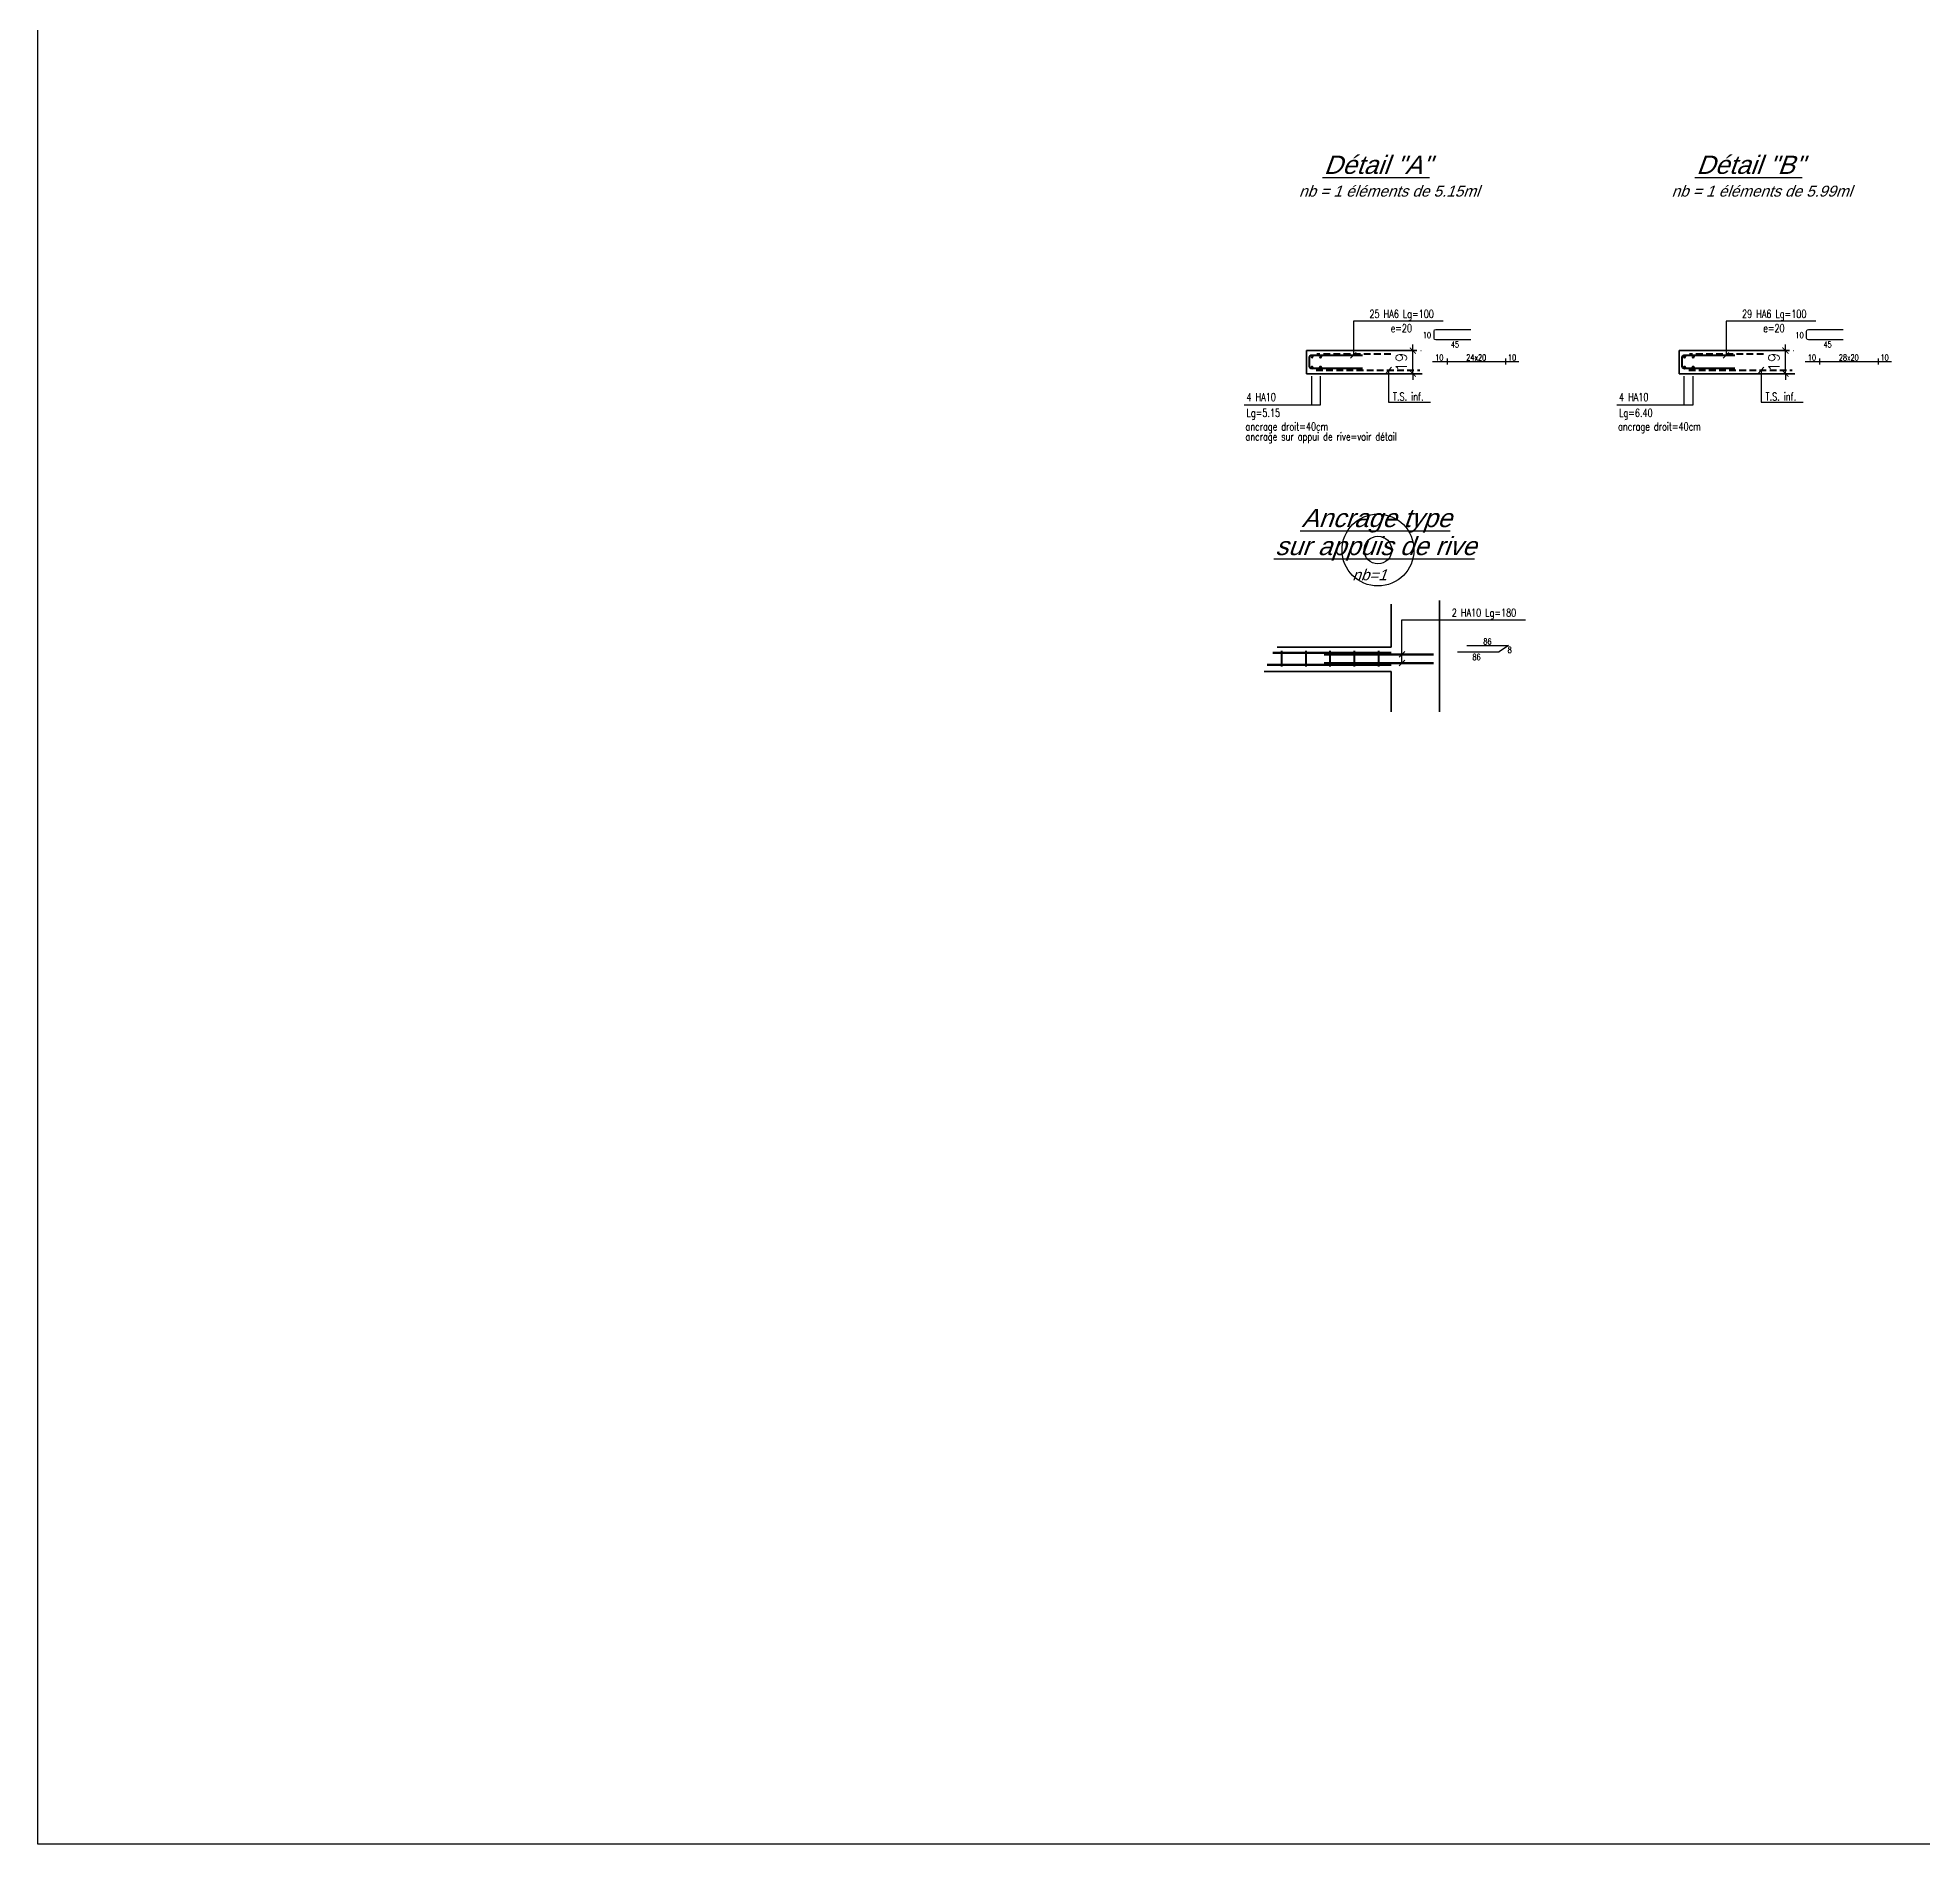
# Model space of a CAD drawing. Header units: millimetres. Extents: x -4262 to 1154, y -2933 to 76.
# Drawn here: x -4262 to -2710, y -2933 to -1446 of the extents above; entities that cross this region are included whole.
import ezdxf
from ezdxf.enums import TextEntityAlignment as Align

# ---------------------------------------------------------------- set-up
doc = ezdxf.new("R2010")
doc.units = ezdxf.units.MM
doc.header["$LTSCALE"] = 50
doc.linetypes.add('CACHE2', pattern=[4.7625, 3.175, -1.5875])
for name, color, linetype in [('ARMATURES', 1, 'Continuous'), ('GO-ARMATURES INF.', 1, 'Continuous'), ('GO-FER-HA', 140, 'Continuous'), ('GO-PORTEURS', 7, 'Continuous'), ('GO-TEXTE-FER', 3, 'Continuous'), ('Grid', 7, 'Continuous'), ('STR_COTATION', 1, 'Continuous')]:
    doc.layers.add(name, color=color, linetype=linetype)
doc.layers.add('GO Coupes', color=7, linetype='Continuous', lineweight=35)
doc.styles.add('GrDimensions', font='simplex.shx')
doc.styles.add('ROMANS', font='ROMANS.SHX')
doc.styles.add('Réservation', font='ARIAL.TTF', dxfattribs={"oblique": 20})
doc.styles.add('STANDARD 2', font='romans.shx', dxfattribs={"width": 0.5})
doc.dimstyles.new('GrDimensionsNEW', dxfattribs={"dimtxt": 9, "dimasz": 5, "dimexe": 7, "dimexo": 0, "dimgap": 5, "dimtad": 1, "dimdec": 0, "dimzin": 0, "dimdsep": 46, "dimtxsty": 'GrDimensions', "dimblk": 'ARCHTICK', "dimcen": 9, "dimclrt": 7, "dimadec": 0, "dimazin": 0, "dimtfac": 1, "dimtdec": 0, "dimtix": 1, "dimtmove": 0, "dimatfit": 3, "dimldrblk": 'OPEN30', "dimfxl": 0, "dimtolj": 1, "dimtzin": 0, "dimarcsym": 0})
doc.dimstyles.new('REPERE', dxfattribs={"dimscale": 0.01, "dimtxt": 15, "dimasz": 6, "dimexe": 10, "dimexo": 10, "dimgap": 3, "dimtad": 1, "dimdec": 1, "dimlfac": 100, "dimzin": 12, "dimdsep": 46, "dimtxsty": 'STANDARD 2', "dimblk": 'repere', "dimcen": 0.09, "dimclrd": 256, "dimclre": 256, "dimclrt": 256, "dimadec": 0, "dimazin": 0, "dimtfac": 1, "dimtdec": 1, "dimtmove": 1, "dimatfit": 0, "dimldrblk": 'repere', "dimfxl": 0, "dimtolj": 1, "dimtzin": 0, "dimarcsym": 0})

# ---------------------------------------------------------------- blocks, each defined once
blk = doc.blocks.new('repere')
at = {"color": 0}
blk.add_lwpolyline([(0, 0), (-7, 0)], dxfattribs=at)
at = {"color": 0, "const_width": 0.2}
blk.add_lwpolyline([(-5, -1), (-5, 1)], dxfattribs=at)
at = {"color": 0}
blk.add_lwpolyline([(0, 0, 0, 0.2, 0), (-5, -1, 0, 0, 0)], format="xyseb", dxfattribs=at)
blk = doc.blocks.new('_ArchTick')
at = {"color": 0, "linetype": 'ByBlock', "const_width": 0.15}
blk.add_lwpolyline([(-0.5, -0.5), (0.5, 0.5)], dxfattribs=at)
blk = doc.blocks.new('*D28')
at = {"layer": 'Defpoints', "color": 0}
for p in [(-3136, -1703.9, 1196.9), (-3129.6, -1703.9), (-3136, -1722.9, 1196.9)]:
    blk.add_point(p, dxfattribs=at)
at = {"layer": 'STR_COTATION', "color": 0, "lineweight": -2}
for p, q in [((-3129.6, -1703.9), (-3129.6, -1698.9)), ((-3129.6, -1722.9), (-3129.6, -1703.9)), ((-3122.9, -1703.9), (-3122.6, -1703.9)), ((-3129.6, -1722.9), (-3129.6, -1727.9)), ((-3122.9, -1722.9), (-3122.6, -1722.9))]:
    blk.add_line(p, q, dxfattribs=at)
at = {"layer": 'STR_COTATION', "color": 0, "lineweight": -2, "xscale": 5, "yscale": 5, "zscale": 5}
for p, rotation in [((-3129.6, -1703.9), 270), ((-3129.6, -1722.9), 90)]:
    blk.add_blockref('_ArchTick', p, dxfattribs=dict(at, rotation=rotation))
at = {"layer": 'STR_COTATION', "color": 7, "insert": (-3139.1, -1713.4), "char_height": 9, "attachment_point": 5, "rotation": 90, "style": 'GrDimensions'}
blk.add_mtext('\\A1;19', dxfattribs=at)
blk = doc.blocks.new('_Open30')
at = {"color": 0, "linetype": 'ByBlock', "lineweight": -2}
for p, q in [((-1, 0.27), (0, 0)), ((0, 0), (-1, -0.27)), ((0, 0), (-1, 0))]:
    blk.add_line(p, q, dxfattribs=at)
blk = doc.blocks.new('*D29')
at = {"layer": 'Defpoints', "color": 0}
for p in [(-2829.3, -1703.9, 1196.9), (-2822.8, -1703.9), (-2829.3, -1722.9, 1196.9)]:
    blk.add_point(p, dxfattribs=at)
at = {"layer": 'STR_COTATION', "color": 0, "lineweight": -2}
for p, q in [((-2822.8, -1703.9), (-2822.8, -1698.9)), ((-2822.8, -1722.9), (-2822.8, -1703.9)), ((-2816.1, -1703.9), (-2815.8, -1703.9)), ((-2822.8, -1722.9), (-2822.8, -1727.9)), ((-2816.1, -1722.9), (-2815.8, -1722.9))]:
    blk.add_line(p, q, dxfattribs=at)
at = {"layer": 'STR_COTATION', "color": 0, "lineweight": -2, "xscale": 5, "yscale": 5, "zscale": 5}
for p, rotation in [((-2822.8, -1703.9), 270), ((-2822.8, -1722.9), 90)]:
    blk.add_blockref('_ArchTick', p, dxfattribs=dict(at, rotation=rotation))
at = {"layer": 'STR_COTATION', "color": 7, "insert": (-2832.3, -1713.4), "char_height": 9, "attachment_point": 5, "rotation": 90, "style": 'GrDimensions'}
blk.add_mtext('\\A1;19', dxfattribs=at)

msp = doc.modelspace()

# ---------------------------------------------------------------- linework, layer by layer
at = {"layer": 'ARMATURES', "elevation": -757.138}
for points in [[(-3113.276, -1712.972), (-3042.283, -1712.972), (-3042.283, -1712.972)], [(-2806.496, -1712.972), (-2735.503, -1712.972), (-2735.503, -1712.972)]]:
    msp.add_lwpolyline(points, dxfattribs=at)
at = {"layer": 'GO Coupes'}
for p, q in [((-3126.304, -1703.889, 1196.884), (-3217.093, -1703.889, 1196.884)), ((-3217.093, -1703.889, 1196.884), (-3217.093, -1722.889, 1196.884)), ((-2819.524, -1703.889, 1196.884), (-2910.313, -1703.889, 1196.884)), ((-2910.313, -1703.889, 1196.884), (-2910.313, -1722.889, 1196.884)), ((-3121.898, -1722.889, 1196.884), (-3217.093, -1722.889, 1196.884)), ((-2815.118, -1722.889, 1196.884), (-2910.313, -1722.889, 1196.884)), ((-3147.527, -1948.062, -449.171), (-3147.527, -1912.663, -449.171)), ((-3107.527, -1909.663, -449.171), (-3107.527, -2001.306, -449.171)), ((-3147.527, -1948.062, -449.171), (-3241.396, -1948.062, -449.171)), ((-3147.527, -1968.062, -449.171), (-3252.037, -1968.062, -449.171)), ((-3147.527, -1968.062, -449.171), (-3147.527, -2001.306, -449.171))]:
    msp.add_line(p, q, dxfattribs=at)
at = {"layer": 'GO-ARMATURES INF.'}
for p, q in [((-3104.533, -1679.562, -757.138), (-3178.395, -1679.562, -757.138)), ((-3178.395, -1679.562, -757.138), (-3178.395, -1707.697, 828.148)), ((-2797.753, -1679.562, -757.138), (-2871.614, -1679.562, -757.138)), ((-2871.614, -1679.562, -757.138), (-2871.614, -1707.697, 828.148)), ((-3149.502, -1719.372, 1211.136), (-3149.502, -1746.393, 1211.136)), ((-2842.722, -1719.372, 1211.136), (-2842.722, -1746.393, 1211.136)), ((-3205.925, -1748.698, 1174.193), (-3268.396, -1748.698, 1174.193)), ((-3149.502, -1746.393, 1211.136), (-3114.913, -1746.393, 1211.136)), ((-2899.144, -1748.698, 1174.193), (-2961.615, -1748.698, 1174.193)), ((-2842.722, -1746.393, 1211.136), (-2808.133, -1746.393, 1211.136)), ((-3138.537, -1961.144, -449.171), (-3138.537, -1925.48, -449.171)), ((-3138.537, -1925.48, -449.171), (-3036.745, -1925.48, -449.171))]:
    msp.add_line(p, q, dxfattribs=at)
at = {"layer": 'GO-ARMATURES INF.', "lineweight": 35}
for p, q in [((-3180.83, -1710.031, 828.148), (-3176.161, -1705.362, 828.148)), ((-2874.049, -1710.031, 828.148), (-2869.381, -1705.362, 828.148)), ((-3151.937, -1722.704, 1211.136), (-3147.268, -1717.519, 1211.136)), ((-2845.157, -1722.704, 1211.136), (-2840.488, -1717.519, 1211.136)), ((-3140.872, -1956.229, -449.171), (-3136.203, -1951.56, -449.171)), ((-3140.872, -1963.478, -449.171), (-3136.203, -1958.81, -449.171))]:
    msp.add_line(p, q, dxfattribs=at)
at = {"layer": 'GO-FER-HA', "color": 2, "linetype": 'CACHE2', "lineweight": 40, "ltscale": 0.035}
for p, q in [((-3147.683, -1706.889, 1196.884), (-3208.511, -1706.889, 1196.884)), ((-2840.903, -1706.889, 1196.884), (-2901.73, -1706.889, 1196.884)), ((-3209.201, -1719.853, 1211.136), (-3123.891, -1719.853, 1211.136)), ((-2902.42, -1719.853, 1211.136), (-2817.11, -1719.853, 1211.136))]:
    msp.add_line(p, q, dxfattribs=at)
at = {"layer": 'GO-FER-HA', "color": 2, "lineweight": 60}
for p, q in [((-3244.869, -1952.569, -449.171), (-3147.527, -1952.569, -449.171)), ((-3202.527, -1953.895, -449.171), (-3112.527, -1953.895, -449.171)), ((-3249.473, -1962.519, -449.171), (-3147.527, -1962.519, -449.171)), ((-3202.527, -1961.144, -449.171), (-3112.527, -1961.144, -449.171))]:
    msp.add_line(p, q, dxfattribs=at)
at = {"layer": 'GO-FER-HA', "color": 2, "lineweight": 40}
for p, q in [((-3237.527, -1964.019, -449.171), (-3237.527, -1951.069, -449.171)), ((-3217.527, -1964.019, -449.171), (-3217.527, -1951.069, -449.171)), ((-3197.527, -1964.019, -449.171), (-3197.527, -1951.069, -449.171)), ((-3177.527, -1964.019, -449.171), (-3177.527, -1951.069, -449.171)), ((-3157.527, -1964.019, -449.171), (-3157.527, -1951.069, -449.171))]:
    msp.add_line(p, q, dxfattribs=at)
at = {"layer": 'GO-FER-HA', "color": 3, "lineweight": 25}
for p, q in [((-3092.759, -1951.916, -449.171), (-3058.492, -1951.916, -449.171)), ((-3085.2, -1946.713, -449.171), (-3050.933, -1946.713, -449.171)), ((-3050.933, -1946.713, -449.171), (-3058.492, -1951.916, -449.171))]:
    msp.add_line(p, q, dxfattribs=at)
at = {"layer": 'GO-FER-HA', "color": 3, "lineweight": 25, "elevation": -757.138}
for points in [[(-3081.89, -1695.073), (-3110.609, -1695.073, -0.41421356), (-3112.109, -1693.573), (-3112.109, -1687.966, -0.41421356), (-3110.609, -1686.466), (-3081.89, -1686.466)], [(-2775.11, -1695.073), (-2803.829, -1695.073, -0.41421356), (-2805.329, -1693.573), (-2805.329, -1687.966, -0.41421356), (-2803.829, -1686.466), (-2775.11, -1686.466)]]:
    msp.add_lwpolyline(points, format="xyb", dxfattribs=at)
at = {"layer": 'GO-FER-HA', "color": 2, "lineweight": 40, "elevation": 828.148}
for points in [[(-3171.093, -1718.552), (-3213.159, -1718.552, -0.41421356), (-3214.659, -1717.052), (-3214.659, -1709.197, -0.41421356), (-3213.159, -1707.697), (-3171.093, -1707.697)], [(-2864.313, -1718.552), (-2906.379, -1718.552, -0.41421356), (-2907.879, -1717.052), (-2907.879, -1709.197, -0.41421356), (-2906.379, -1707.697), (-2864.313, -1707.697)]]:
    msp.add_lwpolyline(points, format="xyb", dxfattribs=at)
at = {"layer": 'GO-FER-HA', "color": 2, "lineweight": 40, "elevation": 136.515}
for points in [[(-3213.343, -1708.72, 1), (-3211.843, -1708.72, 1)], [(-3213.343, -1717.872, 1), (-3211.843, -1717.872, 1)], [(-3206.343, -1708.72, 1), (-3204.843, -1708.72, 1)], [(-3206.343, -1717.872, 1), (-3204.843, -1717.872, 1)], [(-2906.563, -1708.72, 1), (-2905.063, -1708.72, 1)], [(-2906.563, -1717.872, 1), (-2905.063, -1717.872, 1)], [(-2899.563, -1708.72, 1), (-2898.063, -1708.72, 1)], [(-2899.563, -1717.872, 1), (-2898.063, -1717.872, 1)]]:
    msp.add_lwpolyline(points, format="xyb", close=True, dxfattribs=at)
at = {"layer": 'GO-FER-HA', "color": 3, "lineweight": 25, "elevation": -414.816}
for points in [[(-3261.958, -1761.074), (-3261.958, -1761.074)], [(-2955.177, -1761.074), (-2955.177, -1761.074)]]:
    msp.add_lwpolyline(points, close=True, dxfattribs=at)
at = {"layer": 'GO-PORTEURS'}
for p, q in [((-3101.422, -1710.511, -757.138), (-3101.422, -1715.289, -757.138)), ((-3053.334, -1710.511, -757.138), (-3053.334, -1715.289, -757.138)), ((-2794.641, -1710.511, -757.138), (-2794.641, -1715.289, -757.138)), ((-2746.554, -1710.511, -757.138), (-2746.554, -1715.289, -757.138))]:
    msp.add_line(p, q, dxfattribs=at)
at = {"layer": 'Grid'}
for radius in [29.573, 11.294]:
    msp.add_circle((-3158.276, -1868.039, -449.171), radius, dxfattribs=at)
at = {"layer": 'STR_COTATION'}
msp.add_lwpolyline([(-4261.823, 76.027), (1154.475, 76.027), (1154.475, -2933.391), (-4261.823, -2933.391)], close=True, dxfattribs=at)

# ---------------------------------------------------------------- texts
at = {"layer": 'GO-ARMATURES INF.', "color": 6, "style": 'Réservation', "oblique": 20}
for s, height, p in [('%%UDétail "A"', 15, (-3202.939, -1558.437)), ('%%UDétail "B"', 15, (-2896.159, -1558.437)), ('nb = 1 éléments de 5.15ml', 9, (-3223.374, -1577.119)), ('nb = 1 éléments de 5.99ml', 9, (-2916.593, -1577.119)), ('%%UAncrage type', 15, (-3221.327, -1849.176, -449.171)), ('%%Usur appuis de rive', 15, (-3242.944, -1872.212, -449.171)), ('nb=1', 9, (-3179.473, -1892.977, -449.171))]:
    msp.add_text(s, height=height, dxfattribs=at).set_placement(p)
at = {"layer": 'GO-FER-HA', "color": 1, "lineweight": 25, "style": 'ROMANS', "width": 0.75}
for s, p in [('10', (-3121.357, -1693.662, -757.138)), ('10', (-2814.577, -1693.662, -757.138)), ('45', (-3098.31, -1701.355, -757.138)), ('45', (-2791.529, -1701.355, -757.138)), ('86', (-3080.518, -1958.605, -449.171)), ('86', (-3071.537, -1945.894, -449.171)), ('8', (-3051.48, -1952.773, -449.171))]:
    msp.add_text(s, height=5, dxfattribs=at).set_placement(p)
for s, p in [('10', (-3107.805, -1709.627, -757.138)), ('24x20', (-3077.378, -1709.627, -757.138)), ('10', (-3047.863, -1709.627, -757.138)), ('10', (-2801.025, -1709.627, -757.138)), ('28x20', (-2770.597, -1709.627, -757.138)), ('10', (-2741.082, -1709.627, -757.138))]:
    msp.add_text(s, height=5, dxfattribs=at).set_placement(p, align=Align.MIDDLE_CENTER)
at = {"layer": 'GO-TEXTE-FER', "color": 6, "style": 'ROMANS', "width": 0.75}
for s, p in [('25 HA6 Lg=100', (-3165.331, -1676.926, -757.138)), ('29 HA6 Lg=100', (-2858.55, -1676.926, -757.138)), ('e=20', (-3147.776, -1688.71, -757.138)), ('e=20', (-2840.995, -1688.71, -757.138)), ('4 HA10', (-3266.619, -1745.405, 1174.193)), ('Lg=5.15', (-3266.448, -1758.383, 1174.193)), ('T.S. inf. ', (-3145.952, -1744.991, 1211.136)), ('4 HA10', (-2959.839, -1745.405, 1174.193)), ('Lg=6.40', (-2959.667, -1758.383, 1174.193)), ('T.S. inf. ', (-2839.172, -1744.991, 1211.136)), ('ancrage droit=40cm', (-3267.328, -1769.645, -414.816)), ('ancrage droit=40cm', (-2960.548, -1769.645, -414.816)), ('ancrage sur appui de rive=voir détail', (-3267.328, -1777.927, -414.816)), ('2 HA10 Lg=180', (-3097.514, -1922.843, -449.171))]:
    msp.add_text(s, height=6.5, dxfattribs=at).set_placement(p)

# ---------------------------------------------------------------- dimensions: what is measured, and where the dimension line sits
at = {"layer": 'STR_COTATION'}
for base, p1, p2, picture, middle in [((-3129.584, -1703.889), (-3136.042, -1722.889, 1196.884), (-3136.042, -1703.889, 1196.884), '*D28', (-3139.084, -1713.389)), ((-2822.804, -1703.889), (-2829.262, -1722.889, 1196.884), (-2829.262, -1703.889, 1196.884), '*D29', (-2832.304, -1713.389))]:
    dim = msp.add_linear_dim(base=base, p1=p1, p2=p2, angle=90, dimstyle='GrDimensionsNEW', dxfattribs=at)
    dim.commit()
    dim.dimension.update_dxf_attribs({"geometry": picture, "text_midpoint": middle})

# ---------------------------------------------------------------- leaders
at = {"layer": 'GO-ARMATURES INF.'}
for points in [[(-3213.108, -1725.017, 1174.193), (-3213.108, -1748.698, 1174.193)], [(-3205.925, -1725.017, 1174.193), (-3205.925, -1748.698, 1174.193)], [(-2906.327, -1725.017, 1174.193), (-2906.327, -1748.698, 1174.193)], [(-2899.144, -1725.017, 1174.193), (-2899.144, -1748.698, 1174.193)]]:
    msp.add_leader(points, dimstyle='REPERE', override={"dimasz": 2, "dimgap": 3, "dimtad": 0}, dxfattribs=at)

doc.saveas('drawing.dxf')
